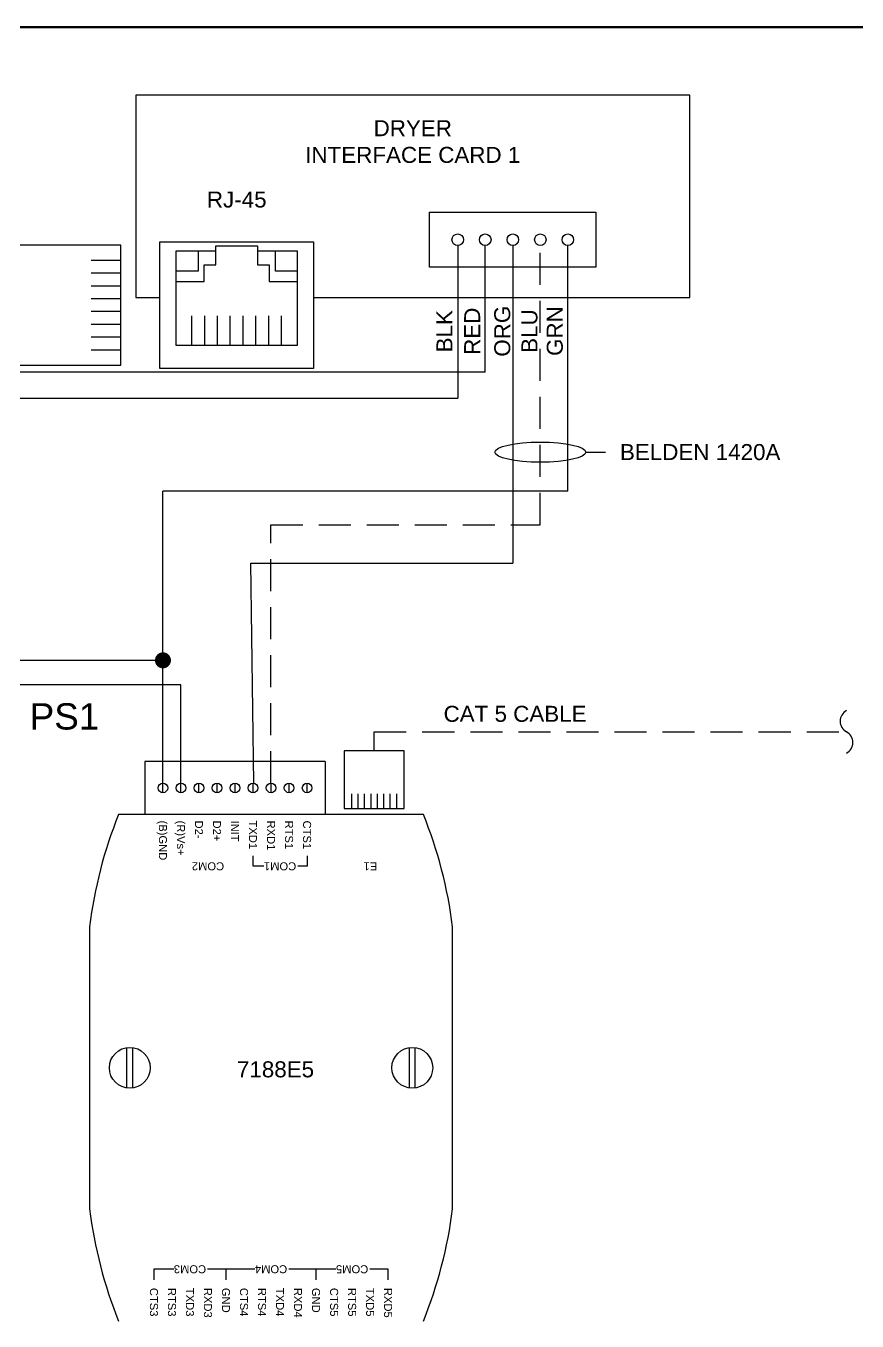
# Model space of a CAD drawing. Header units: inches. Extents: x -228 to 241, y -155 to 115.
# Drawn here: x -117.92 to -111.44, y -47.15 to -37.04 of the extents above; entities that cross this region are included whole.
import ezdxf
from ezdxf.enums import TextEntityAlignment as Align

# ---------------------------------------------------------------- set-up
doc = ezdxf.new("R2010")
doc.units = ezdxf.units.IN
doc.header["$MEASUREMENT"] = 0
doc.linetypes.add('HIDDEN', pattern=[0.375, 0.25, -0.125])
for name, color, linetype in [('BORDER', 3, 'Continuous'), ('DC PANEL WIRE', 140, 'Continuous'), ('DIM', 1, 'Continuous'), ('ELECTRICAL DEVICES', 30, 'Continuous'), ('FIELD WIRE', 5, 'HIDDEN'), ('HID', 2, 'HIDDEN'), ('ICP 7188E2', 9, 'Continuous'), ('PANEL WIRE', 5, 'Continuous'), ('TXT', 4, 'Continuous')]:
    doc.layers.add(name, color=color, linetype=linetype)
doc.styles.add('ARIAL', font='arial.ttf')
doc.styles.add('Notes', font='arial.ttf', dxfattribs={"height": 0.125})
doc.styles.get("Standard").update_dxf_attribs({"font": 'arial.ttf'})

# ---------------------------------------------------------------- blocks, each defined once
blk = doc.blocks.new('B-BORDER')
at = {"layer": 'BORDER', "const_width": 0.01}
blk.add_lwpolyline([(34, 0), (34, 10), (18, 10), (18, 0), (34, 0)], dxfattribs=at)
at = {"layer": 'TXT'}
for tag, height, p in [('DRAWN_BY', 0.075, (29.2713, 0.5576)), ('SHEET', 0.075, (30.4722, 0.5576)), ('DWG_TITLE', 0.075, (32.384, 0.4864)), ('CHECKED_BY', 0.075, (29.2713, 0.4098)), ('DATE', 0.075, (30.4722, 0.4098)), ('REV', 0.125, (33.7822, 0.1077))]:
    blk.add_attdef(tag, text='', height=height, dxfattribs=at).set_placement(p, align=Align.MIDDLE_CENTER)
blk.add_attdef('FILENAME', (28.5264, 0.0864), '', height=0.075, dxfattribs=at)

msp = doc.modelspace()

# ---------------------------------------------------------------- linework, layer by layer
at = {"layer": 'DC PANEL WIRE'}
for p, q in [((-114.554632, -38.751765), (-114.554632, -39.943439)), ((-114.339647, -39.742228), (-114.339647, -38.751765)), ((-114.339647, -39.742228), (-123.351804, -39.742228)), ((-121.995385, -39.943439), (-114.554632, -39.943439)), ((-116.854973, -41.991288), (-118.213917, -41.991288)), ((-116.714373, -42.183389), (-118.213917, -42.183389)), ((-116.714373, -42.950648), (-116.714373, -42.183389))]:
    msp.add_line(p, q, dxfattribs=at)
at = {"layer": 'ELECTRICAL DEVICES'}
for p, q in [((-116.87927, -39.713328), (-116.87927, -38.723291)), ((-116.87927, -38.723291), (-115.679227, -38.723291)), ((-115.679227, -38.723291), (-115.679227, -39.713328)), ((-116.751266, -39.533321), (-116.751266, -38.793294)), ((-116.751266, -38.793294), (-116.441755, -38.793294)), ((-116.751266, -38.793294), (-116.58126, -38.793294)), ((-116.751266, -38.9533), (-116.751266, -38.793294)), ((-116.58126, -38.793294), (-116.58126, -38.9533)), ((-116.441755, -38.793294), (-116.441755, -38.753293)), ((-116.441755, -38.753293), (-116.116743, -38.753293)), ((-116.441755, -38.903298), (-116.441755, -38.793294)), ((-116.116743, -38.753293), (-116.116743, -38.793294)), ((-116.116743, -38.793294), (-116.116743, -38.903298)), ((-116.116743, -38.793294), (-115.807231, -38.793294)), ((-115.977238, -38.9533), (-115.977238, -38.793294)), ((-115.977238, -38.793294), (-115.807231, -38.793294)), ((-115.807231, -38.793294), (-115.807231, -39.533321)), ((-115.807231, -38.793294), (-115.807231, -38.9533)), ((-116.533258, -39.033303), (-116.533258, -38.903298)), ((-116.533258, -38.903298), (-116.441755, -38.903298)), ((-116.116743, -38.903298), (-116.025239, -38.903298)), ((-116.025239, -38.903298), (-116.025239, -39.033303)), ((-116.58126, -38.9533), (-116.751266, -38.9533)), ((-116.751266, -39.033303), (-116.533258, -39.033303)), ((-116.025239, -39.033303), (-115.807231, -39.033303)), ((-115.807231, -38.9533), (-115.977238, -38.9533)), ((-116.629249, -39.533321), (-116.629249, -39.301762)), ((-116.529249, -39.533321), (-116.529249, -39.301762)), ((-116.429249, -39.533321), (-116.429249, -39.301762)), ((-116.329249, -39.533321), (-116.329249, -39.301762)), ((-116.229249, -39.533321), (-116.229249, -39.301762)), ((-116.129249, -39.533321), (-116.129249, -39.301762)), ((-116.029249, -39.533321), (-116.029249, -39.301762)), ((-115.929249, -39.533321), (-115.929249, -39.301762)), ((-115.807231, -39.533321), (-116.751266, -39.533321)), ((-115.679227, -39.713328), (-116.87927, -39.713328))]:
    msp.add_line(p, q, dxfattribs=at)
msp.add_lwpolyline([(-115.679227, -39.15719), (-112.74336, -39.15719), (-112.74336, -37.57843), (-117.067075, -37.57843), (-117.067075, -39.15719), (-116.87927, -39.15719)], dxfattribs=at)
msp.add_lwpolyline([(-113.475217, -38.922114), (-114.774108, -38.922114), (-114.774108, -38.491261), (-113.475217, -38.491261)], close=True, dxfattribs=at)
for centre in [(-114.554632, -38.706687), (-114.339647, -38.706687), (-114.124662, -38.706687), (-113.909678, -38.706687), (-113.694693, -38.706687)]:
    msp.add_circle(centre, 0.045078, dxfattribs=at)
at = {"layer": 'FIELD WIRE'}
for p, q in [((-115.205705, -42.696799), (-115.205705, -42.549835)), ((-115.205705, -42.549835), (-111.520221, -42.549835))]:
    msp.add_line(p, q, dxfattribs=at)
at = {"layer": 'HID'}
for p, q in [((-113.909678, -40.933563), (-113.909678, -38.751765)), ((-116.013865, -40.933563), (-113.909678, -40.933563)), ((-116.013865, -42.950731), (-116.013865, -40.933563))]:
    msp.add_line(p, q, dxfattribs=at)
at = {"layer": 'ICP 7188E2'}
for p, q in [((-115.589473, -42.781236), (-116.995673, -42.781236)), ((-116.995673, -42.781236), (-116.995673, -43.194536)), ((-115.589473, -42.781236), (-115.589473, -43.194536)), ((-116.854973, -43.025123), (-116.854973, -42.950648)), ((-116.714373, -43.025123), (-116.714373, -42.950648)), ((-116.573773, -43.025123), (-116.573773, -42.950648)), ((-116.433173, -43.025123), (-116.433173, -42.950648)), ((-116.292573, -43.025123), (-116.292573, -42.950648)), ((-116.151973, -43.025123), (-116.151973, -42.950648)), ((-116.011373, -43.025123), (-116.011373, -42.950648)), ((-115.870773, -43.025123), (-115.870773, -42.950648)), ((-115.730173, -43.025123), (-115.730173, -42.950648)), ((-116.151973, -43.599546), (-116.151973, -43.517789)), ((-115.730173, -43.517789), (-115.730173, -43.599546)), ((-116.067339, -43.599546), (-116.151973, -43.599546)), ((-115.730173, -43.599546), (-115.803121, -43.599546)), ((-117.136852, -45.330432), (-117.136852, -45.01524)), ((-117.090795, -45.330432), (-117.090795, -45.01524)), ((-114.932052, -45.330432), (-114.932052, -45.01524)), ((-114.885995, -45.330432), (-114.885995, -45.01524)), ((-116.770389, -46.746167), (-116.925323, -46.746125)), ((-116.925323, -46.746125), (-116.925323, -46.827882)), ((-116.362923, -46.746125), (-116.506171, -46.746167)), ((-116.362923, -46.827882), (-116.362923, -46.746125)), ((-116.137689, -46.746125), (-116.362923, -46.746125)), ((-115.659923, -46.746125), (-115.873471, -46.746125)), ((-115.659923, -46.827882), (-115.659923, -46.746125)), ((-115.504989, -46.746167), (-115.659923, -46.746125)), ((-115.097523, -46.746125), (-115.240771, -46.746167)), ((-115.097523, -46.827882), (-115.097523, -46.746125))]:
    msp.add_line(p, q, dxfattribs=at)
for points in [[(-114.821937, -43.194536), (-117.200909, -43.194536)], [(-117.428723, -44.071099), (-117.428723, -46.274572)], [(-114.594123, -46.274572), (-114.594123, -44.071099)]]:
    msp.add_lwpolyline(points, dxfattribs=at)
for centre, radius in [((-116.854973, -42.987886), 0.037238), ((-116.714373, -42.987886), 0.037238), ((-116.573773, -42.987886), 0.037238), ((-116.433173, -42.987886), 0.037238), ((-116.292573, -42.987886), 0.037238), ((-116.151973, -42.987886), 0.037238), ((-116.011373, -42.987886), 0.037238), ((-115.870773, -42.987886), 0.037238), ((-115.730173, -42.987886), 0.037238), ((-117.113823, -45.172836), 0.159269), ((-114.909023, -45.172836), 0.159269)]:
    msp.add_circle(centre, radius, dxfattribs=at)
for centre, start, end in [((-113.906935, -44.518506), 158.1029728, 172.7599456), ((-118.115911, -44.518506), 7.2400544, 21.8970272), ((-113.906935, -45.827165), 187.2400544, 201.8970272), ((-118.115911, -45.827165), 338.1029728, 352.7599456)]:
    msp.add_arc(centre, 3.550093, start, end, dxfattribs=at)
at = {"layer": 'PANEL WIRE'}
for p, q in [((-114.124662, -38.751765), (-114.124662, -41.233198)), ((-113.694693, -40.670936), (-113.694693, -38.751765)), ((-117.184521, -38.86831), (-117.41608, -38.86831)), ((-117.184521, -38.96831), (-117.41608, -38.96831)), ((-117.184521, -39.06831), (-117.41608, -39.06831)), ((-117.184521, -39.16831), (-117.41608, -39.16831)), ((-117.184521, -39.26831), (-117.41608, -39.26831)), ((-117.184521, -39.36831), (-117.41608, -39.36831)), ((-117.184521, -39.46831), (-117.41608, -39.46831)), ((-117.184521, -39.56831), (-117.41608, -39.56831)), ((-113.694693, -40.670936), (-116.854973, -40.670936)), ((-116.854973, -42.950648), (-116.854973, -40.670936)), ((-116.169909, -41.233198), (-114.124662, -41.233198)), ((-116.144518, -42.951402), (-116.169909, -41.233198)), ((-115.380705, -43.148987), (-115.380705, -43.033207)), ((-115.330705, -43.148987), (-115.330705, -43.033207)), ((-115.280705, -43.148987), (-115.280705, -43.033207)), ((-115.230705, -43.148987), (-115.230705, -43.033207)), ((-115.180705, -43.148987), (-115.180705, -43.033207)), ((-115.130705, -43.148987), (-115.130705, -43.033207)), ((-115.080705, -43.148987), (-115.080705, -43.033207)), ((-115.030705, -43.148987), (-115.030705, -43.033207))]:
    msp.add_line(p, q, dxfattribs=at)
for points in [[(-117.184521, -39.687113), (-117.184521, -38.749506), (-118.088896, -38.749506), (-118.088896, -39.687113)], [(-115.440107, -43.148987), (-114.971304, -43.148987), (-114.971304, -42.696799), (-115.440107, -42.696799)]]:
    msp.add_lwpolyline(points, close=True, dxfattribs=at)
at = {"layer": 'PANEL WIRE', "const_width": 0.0625}
msp.add_lwpolyline([(-116.886223, -41.991288, 1), (-116.823723, -41.991288, 1)], format="xyb", close=True, dxfattribs=at)
at = {"layer": 'PANEL WIRE'}
for centre, start, end in [((-111.474748, -42.466715), 118.6820619, 241.3179381), ((-111.565694, -42.632954), 298.6820619, 61.3179381)]:
    msp.add_arc(centre, 0.094745, start, end, dxfattribs=at)
at = {"layer": 'TXT'}
msp.add_lwpolyline([(-113.555032, -40.365743), (-113.555032, -40.365743), (-113.400423, -40.365743)], dxfattribs=at)
msp.add_ellipse((-113.909678, -40.365743), major_axis=(0.354645, 0), ratio=0.222962821, dxfattribs=at)

# ---------------------------------------------------------------- block references
at = {"layer": 'DIM', "xscale": 2, "yscale": 2, "zscale": 2}
msp.add_blockref('B-BORDER', (-166.335056, -57.047055), dxfattribs=at)

# ---------------------------------------------------------------- texts
at = {"layer": 'ICP 7188E2', "style": 'ARIAL'}
for s, p in [('(B)GND', (-116.854973, -43.242395)), ('(R)Vs+', (-116.714373, -43.242395)), ('D2-', (-116.573773, -43.242395)), ('D2+', (-116.433173, -43.242395)), ('INIT', (-116.292573, -43.242395)), ('TXD1', (-116.151973, -43.242395)), ('RXD1', (-116.011373, -43.242395)), ('RTS1', (-115.870773, -43.242395)), ('CTS1', (-115.730173, -43.242395)), ('CTS3', (-116.925323, -46.891774)), ('RTS3', (-116.784723, -46.891774)), ('TXD3', (-116.644379, -46.891774)), ('RXD3', (-116.503779, -46.891774)), ('GND', (-116.363179, -46.891774)), ('CTS4', (-116.222323, -46.891774)), ('RTS4', (-116.081723, -46.891774)), ('TXD4', (-115.941379, -46.891774)), ('RXD4', (-115.800779, -46.891774)), ('GND', (-115.660179, -46.891774)), ('CTS5', (-115.519323, -46.891774)), ('RTS5', (-115.378723, -46.891774)), ('TXD5', (-115.238379, -46.891774)), ('RXD5', (-115.097779, -46.891774))]:
    msp.add_text(s, height=0.0625, rotation=270, dxfattribs=at).set_placement(p, align=Align.MIDDLE_LEFT)
for s, p in [('COM2', (-116.503473, -43.599546)), ('COM1', (-115.941073, -43.599546)), ('E1', (-115.235726, -43.599546)), ('COM3', (-116.644123, -46.746125)), ('COM4', (-116.011423, -46.746082)), ('COM5', (-115.378723, -46.746125))]:
    msp.add_text(s, height=0.0625, rotation=180, dxfattribs=at).set_placement(p, align=Align.MIDDLE_CENTER)
at = {"layer": 'TXT', "style": 'Notes'}
msp.add_text('PS1', height=0.2054833, dxfattribs=at).set_placement((-117.623646, -42.42898), align=Align.MIDDLE_CENTER)
at = {"layer": 'TXT', "char_height": 0.125}
for s, width, gutter_width, insert, attachment_point in [('DRYER \\PINTERFACE CARD 1', 4.32371508, 0.625, (-114.905217, -37.940858), 5), ('BELDEN 1420A ', 2.01799158, 12.5, (-113.288269, -40.365743), 4), ('\\pi0.46001;CAT 5 CABLE', 2.01799158, 12.5, (-115.12485, -42.409896), 4), ('7188E5', 4.32371508, 0.625, (-115.976484, -45.185963), 5)]:
    msp.add_mtext_dynamic_manual_height_columns(s, width=width, gutter_width=gutter_width, heights=[0], dxfattribs=dict(at, insert=insert, attachment_point=attachment_point))
at = {"layer": 'TXT', "insert": (-116.279249, -38.39367), "char_height": 0.125, "attachment_point": 5, "style": 'ARIAL'}
msp.add_mtext_dynamic_manual_height_columns('RJ-45', width=6.55030063, gutter_width=0.625, heights=[0], dxfattribs=at)
at = {"layer": 'TXT', "char_height": 0.125, "attachment_point": 5, "rotation": 90, "style": 'ARIAL'}
for s, insert in [('ORG', (-114.206052, -39.421369)), ('GRN', (-113.796131, -39.420112)), ('BLK', (-114.658377, -39.421369)), ('RED', (-114.441638, -39.421369)), ('BLU', (-113.994024, -39.420112))]:
    msp.add_mtext_dynamic_manual_height_columns(s, width=0.93802743, gutter_width=0.625, heights=[0], dxfattribs=dict(at, insert=insert))

doc.saveas('drawing.dxf')
